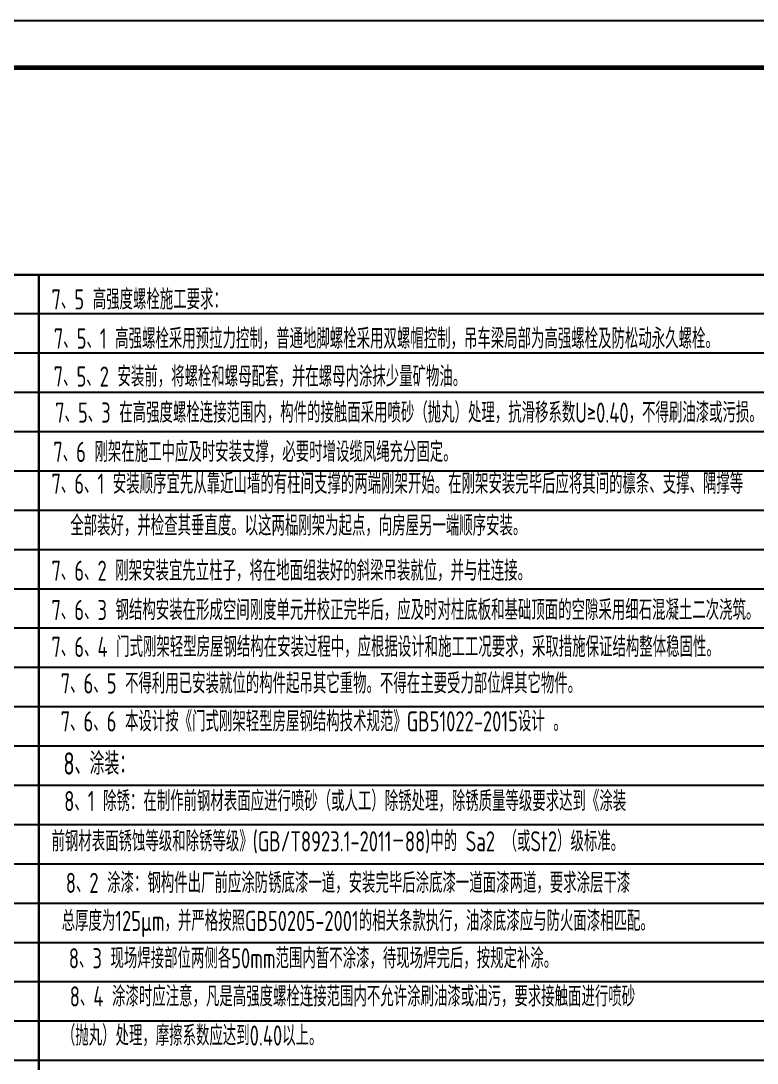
# Model space of a CAD drawing. Extents: x 69728788 to 150163257, y 20675998 to 43663798.
# Drawn here: x 75079474 to 75095244, y 21877959 to 21900288 of the extents above; entities that cross this region are included whole.
import ezdxf

# ---------------------------------------------------------------- set-up
doc = ezdxf.new("R2010")
doc.units = 0
doc.header["$LTSCALE"] = 1000
doc.header["$MEASUREMENT"] = 0
for name, color, linetype in [('PUB_TITLE', 4, 'CONTINUOUS'), ('S1', 2, 'CONTINUOUS'), ('图审改图', 114, 'CONTINUOUS'), ('底线', 250, 'CONTINUOUS')]:
    doc.layers.add(name, color=color, linetype=linetype)
doc.styles.add('HZS', font='atssdeng.shx', dxfattribs={"width": 0.7, "bigfont": 'atssdchn.shx'})

msp = doc.modelspace()

# ---------------------------------------------------------------- linework, layer by layer
at = {"layer": 'PUB_TITLE'}
msp.add_lwpolyline([(75043830.5, 21858287.7), (75103230.5, 21858287.7), (75103230.5, 21900287.7), (75043830.5, 21900287.7)], close=True, dxfattribs=at)
at = {"layer": 'PUB_TITLE', "const_width": 100}
msp.add_lwpolyline([(75046330.5, 21859287.7), (75102230.5, 21859287.7), (75102230.5, 21899287.7), (75046330.5, 21899287.7)], close=True, dxfattribs=at)
at = {"layer": 'PUB_TITLE', "const_width": 50}
for points in [[(75046330.5, 21894850), (75096221.3, 21894850)], [(75079857.4, 21894850), (75079857.4, 21859494.3)]]:
    msp.add_lwpolyline(points, dxfattribs=at)
at = {"layer": '底线'}
for p, q in [((75096221.3, 21894850), (75046330.5, 21894850)), ((75096221.3, 21894008.2), (75046330.5, 21894008.2)), ((75096221.3, 21893166.4), (75046330.5, 21893166.4)), ((75096221.3, 21892324.6), (75046330.5, 21892324.6)), ((75096221.3, 21891482.8), (75046330.5, 21891482.8)), ((75096221.3, 21890641), (75046330.5, 21890641)), ((75096221.3, 21889799.2), (75046330.5, 21889799.2)), ((75096221.3, 21888957.4), (75046330.5, 21888957.4)), ((75096221.3, 21888115.6), (75046330.5, 21888115.6)), ((75096221.3, 21887273.8), (75046330.5, 21887273.8)), ((75096221.3, 21886432), (75046330.5, 21886432)), ((75096221.3, 21885590.2), (75046330.5, 21885590.2)), ((75096221.3, 21884748.4), (75046330.5, 21884748.4)), ((75096221.3, 21883906.6), (75046330.5, 21883906.6)), ((75096221.3, 21883064.8), (75046330.5, 21883064.8)), ((75096221.3, 21882223), (75046330.5, 21882223)), ((75096221.3, 21881381.2), (75046330.5, 21881381.2)), ((75096221.3, 21880539.4), (75046330.5, 21880539.4)), ((75096221.3, 21879697.5), (75046330.5, 21879697.5)), ((75096221.3, 21878855.7), (75046330.5, 21878855.7)), ((75096221.3, 21878013.9), (75046330.5, 21878013.9))]:
    msp.add_line(p, q, dxfattribs=at)

# ---------------------------------------------------------------- texts
at = {"layer": 'S1', "style": 'HZS', "width": 0.7}
for s, p in [('7、5 高强度螺栓施工要求：', (75080130.7, 21894104.2)), ('7、5、2 安装前，将螺栓和螺母配套，并在螺母内涂抹少量矿物油。', (75080177.1, 21892451.3)), ('7、5、3 在高强度螺栓连接范围内，构件的接触面采用喷砂（抛丸）处理，抗滑移系数U≥0.40，不得刷油漆或污损。', (75080208.6, 21891679.2)), ('7、6、1 安装顺序宜先从靠近山墙的有柱间支撑的两端刚架开始。在刚架安装完毕后应将其间的檩条、支撑、隅撑等', (75080130.3, 21890157)), ('全部装好，并检查其垂直度。以这两榀刚架为起点，向房屋另一端顺序安装。', (75080533, 21889258.3)), ('7、6、2 刚架安装宜先立柱子，将在地面组装好的斜梁吊装就位，并与柱连接。 ', (75080130.3, 21888291.9)), ('7、6、3 钢结构安装在形成空间刚度单元并校正完毕后，应及时对柱底板和基础顶面的空隙采用细石混凝土二次浇筑。  。 ', (75080130.3, 21887450.1)), ('7、6、5 不得利用已安装就位的构件起吊其它重物。不得在主要受力部位焊其它物件。', (75080327.9, 21885877.3)), ('7、6、6 本设计按《门式刚架轻型房屋钢结构技术规范》GB51022-2015设计 。', (75080327.9, 21885064)), ('8、1 除锈：在制作前钢材表面应进行喷砂（或人工）除锈处理，除锈质量等级要求达到《涂装', (75080402.6, 21883356.9)), ('前钢材表面锈蚀等级和除锈等级》(GB/T8923.1-2011－88)中的 Sa2 （或St2）级标准。', (75080131.1, 21882494.6)), ('8、2 涂漆：钢构件出厂前应涂防锈底漆一道，安装完毕后涂底漆一道面漆两道，要求涂层干漆', (75080437.1, 21881604.2)), ('总厚度为125μm，并严格按照GB50205-2001的相关条款执行，油漆底漆应与防火面漆相匹配。', (75080348, 21880789.4)), ('8、3 现场焊接部位两侧各50mm范围内暂不涂漆，待现场焊完后，按规定补涂。', (75080502.4, 21879989.2)), ('8、4 涂漆时应注意，凡是高强度螺栓连接范围内不允许涂刷油漆或油污，要求接触面进行喷砂', (75080521.8, 21879172)), ('（抛丸）处理，摩擦系数应达到0.40以上。', (75080353.4, 21878333.7))]:
    msp.add_text(s, height=432, dxfattribs=at).set_placement(p)
at = {"layer": 'S1', "color": 6, "style": 'HZS', "width": 0.7}
msp.add_text('7、6 刚架在施工中应及时安装支撑，必要时增设缆凤绳充分固定。', height=432, dxfattribs=at).set_placement((75080169.7, 21890837.2))
at = {"layer": 'S1', "color": 1, "style": 'HZS', "width": 0.7}
msp.add_text('8、涂装：', height=480, dxfattribs=at).set_placement((75080384.5, 21884137.5))
at = {"layer": '图审改图', "style": 'HZS', "width": 0.7}
for s, p in [('7、5、1 高强螺栓采用预拉力控制，普通地脚螺栓采用双螺帽控制，吊车梁局部为高强螺栓及防松动永久螺栓。', (75080180.8, 21893265)), ('7、6、4 门式刚架轻型房屋钢结构在安装过程中，应根据设计和施工工况要求，采取措施保证结构整体稳固性。', (75080130.3, 21886660.6))]:
    msp.add_text(s, height=432, dxfattribs=at).set_placement(p)

doc.saveas('drawing.dxf')
